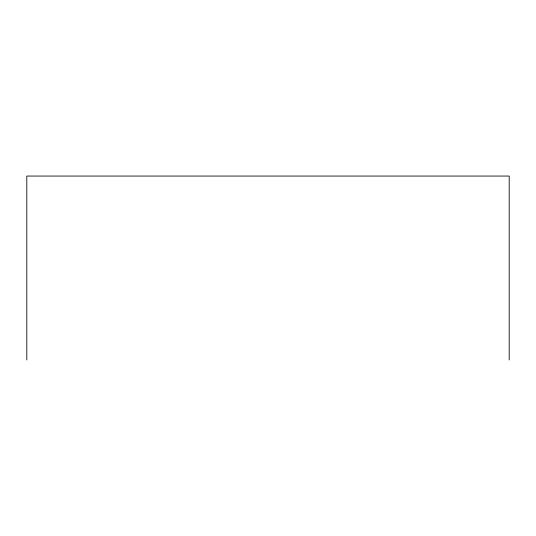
<?xml version="1.0" encoding="UTF-8"?>
<svg xmlns="http://www.w3.org/2000/svg" width="536" height="536" viewBox="0 0 536 536"><rect width="100%" height="100%" fill="white"/><g stroke="black" fill="none" stroke-linecap="round" stroke-linejoin="round"><path stroke-width="0.8" d="M509.2 359.944L509.2 176.056L26.8 176.056L26.8 359.944"/></g></svg>
